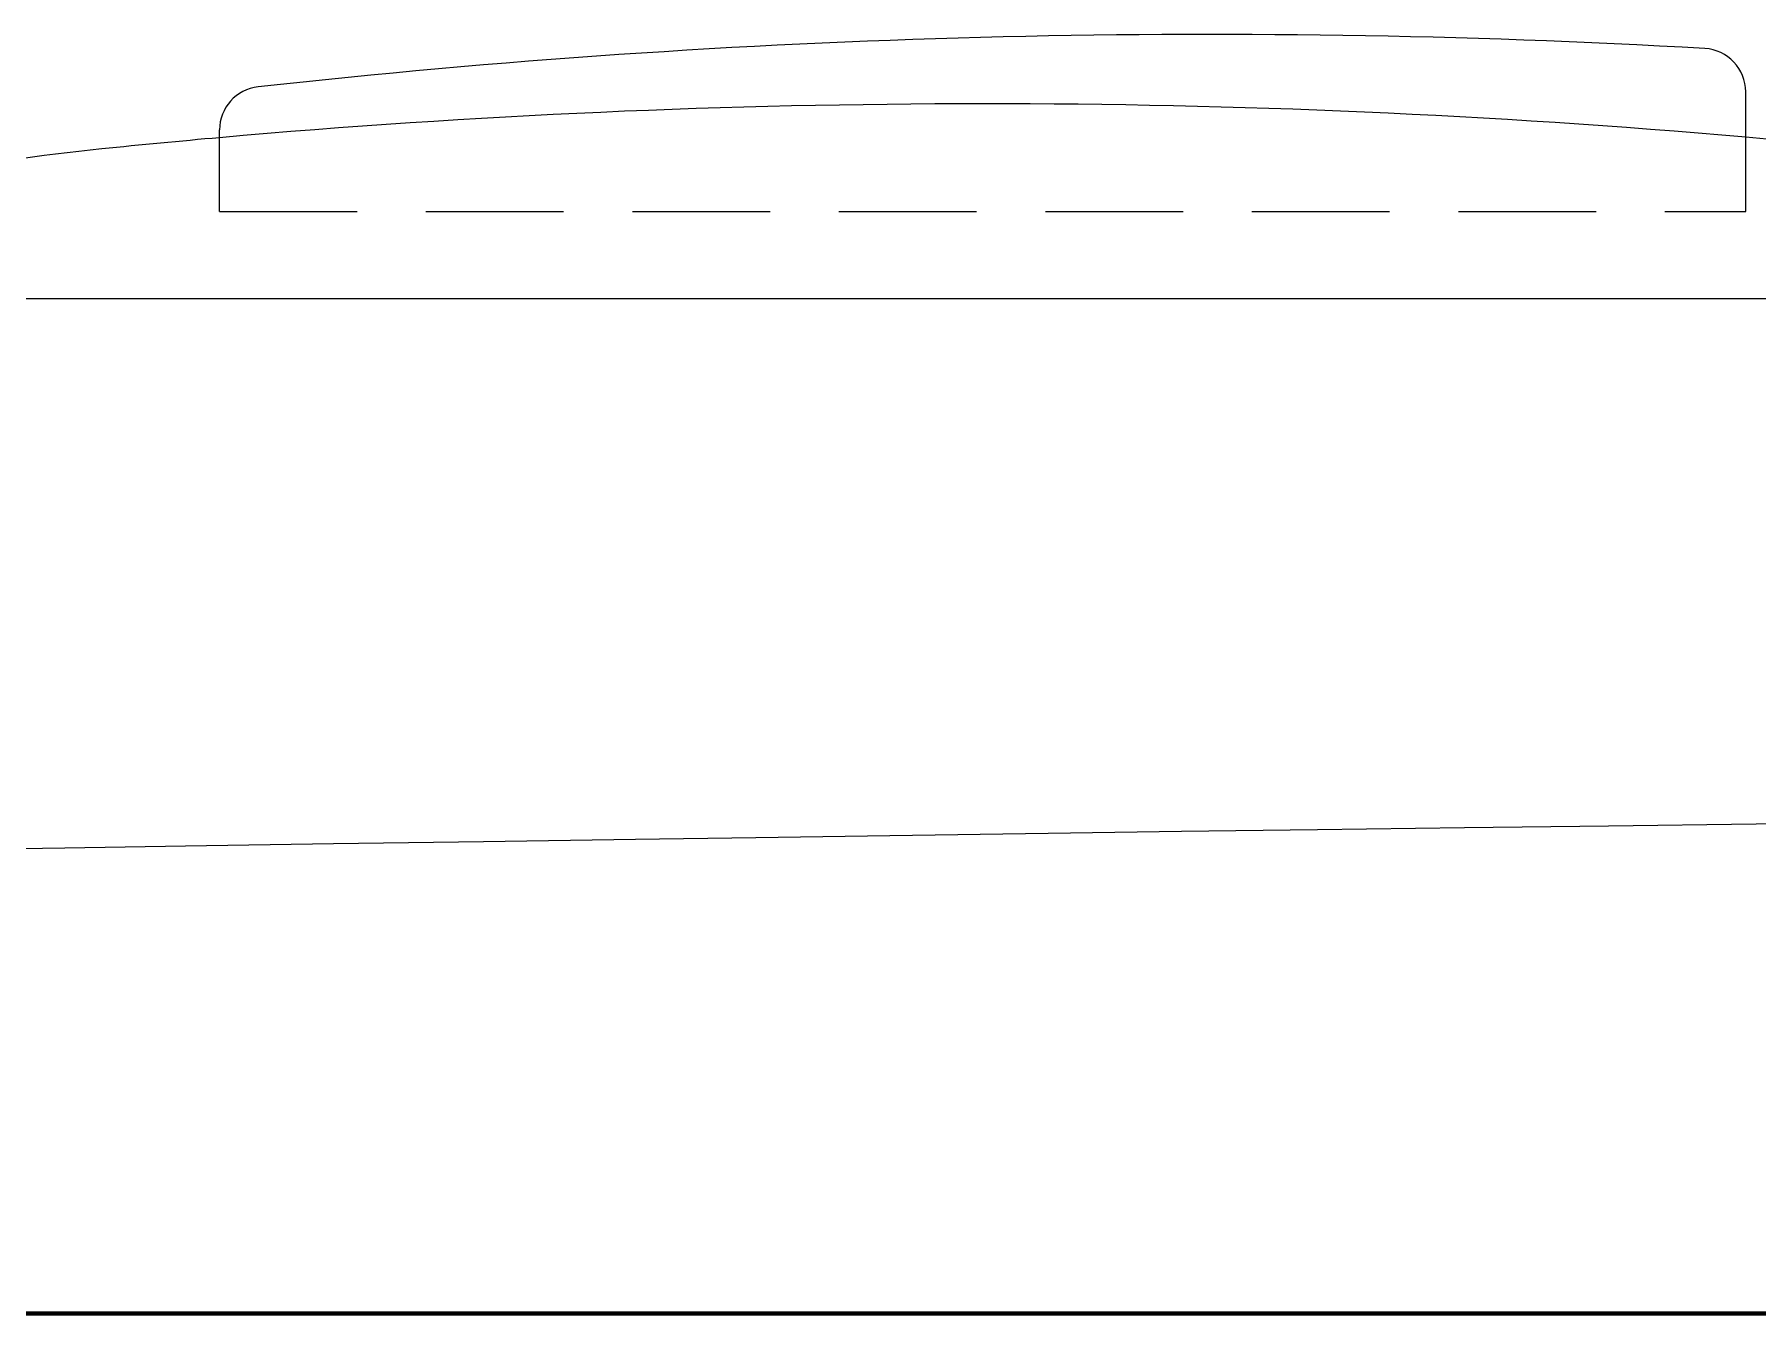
# Model space of a CAD drawing. Header units: millimetres. Extents: x 0 to 1148, y -805 to 0.
# Drawn here: x 340 to 419.5, y -805.5 to -746.4 of the extents above; entities that cross this region are included whole.
import ezdxf

# ---------------------------------------------------------------- set-up
doc = ezdxf.new("R2010")
doc.units = ezdxf.units.MM
doc.linetypes.add('DASHED2', pattern=[9.525, 6.35, -3.175])
doc.layers.get('0').update_dxf_attribs({"linetype": 'CONTINUOUS', "lineweight": 25})
doc.layers.add('traits_fins', color=7, linetype='CONTINUOUS', lineweight=13)

msp = doc.modelspace()

# ---------------------------------------------------------------- linework, layer by layer
for p, q in [((418.978, -751.177), (418.978, -749.08)), ((348.575, -751.197), (348.575, -750.842)), ((306.388, -758.611), (461.382, -758.611))]:
    msp.add_line(p, q)
at = {"color": 7, "linetype": 'CONTINUOUS', "lineweight": 25}
for p, q in [((419.456, -782.882), (412.647, -782.965)), ((425.461, -782.808), (419.456, -782.882)), ((360.754, -783.685), (353.828, -783.79)), ((367.766, -783.581), (360.754, -783.685)), ((373.314, -783.5), (367.766, -783.581)), ((379.494, -783.411), (373.314, -783.5)), ((386.798, -783.307), (379.494, -783.411)), ((392.959, -783.22), (386.798, -783.307)), ((399.223, -783.136), (392.959, -783.22)), ((406.007, -783.048), (399.223, -783.136)), ((412.647, -782.965), (406.007, -783.048)), ((341.441, -783.981), (334.52, -784.089)), ((347.014, -783.895), (341.441, -783.981)), ((353.828, -783.79), (347.014, -783.895))]:
    msp.add_line(p, q, dxfattribs=at)
at = {"lineweight": 100}
msp.add_line((0, -805.458), (1147.781, -805.458), dxfattribs=at)
for centre, radius, start, end in [((394.296, -1146.409), 399.976, 86.73276, 96.30709), ((416.978, -749.08), 2, 0, 86.73276), ((350.575, -750.842), 2, 96.30709, 180), ((383.889, -1149.611), 399.976, 84.96718, 95.06527), ((353.334, -851.196), 100, 95.84628, 100.76119), ((383.889, -1149.611), 399.976, 95.06527, 95.84628), ((383.889, -1149.611), 399.976, 84.21329, 84.96718)]:
    msp.add_arc(centre, radius, start, end)
at = {"layer": 'traits_fins', "linetype": 'DASHED2', "lineweight": 13}
for p, q in [((348.575, -754.611), (348.575, -751.197)), ((418.978, -754.611), (418.978, -751.177)), ((348.575, -754.611), (418.978, -754.611))]:
    msp.add_line(p, q, dxfattribs=at)

doc.saveas('drawing.dxf')
